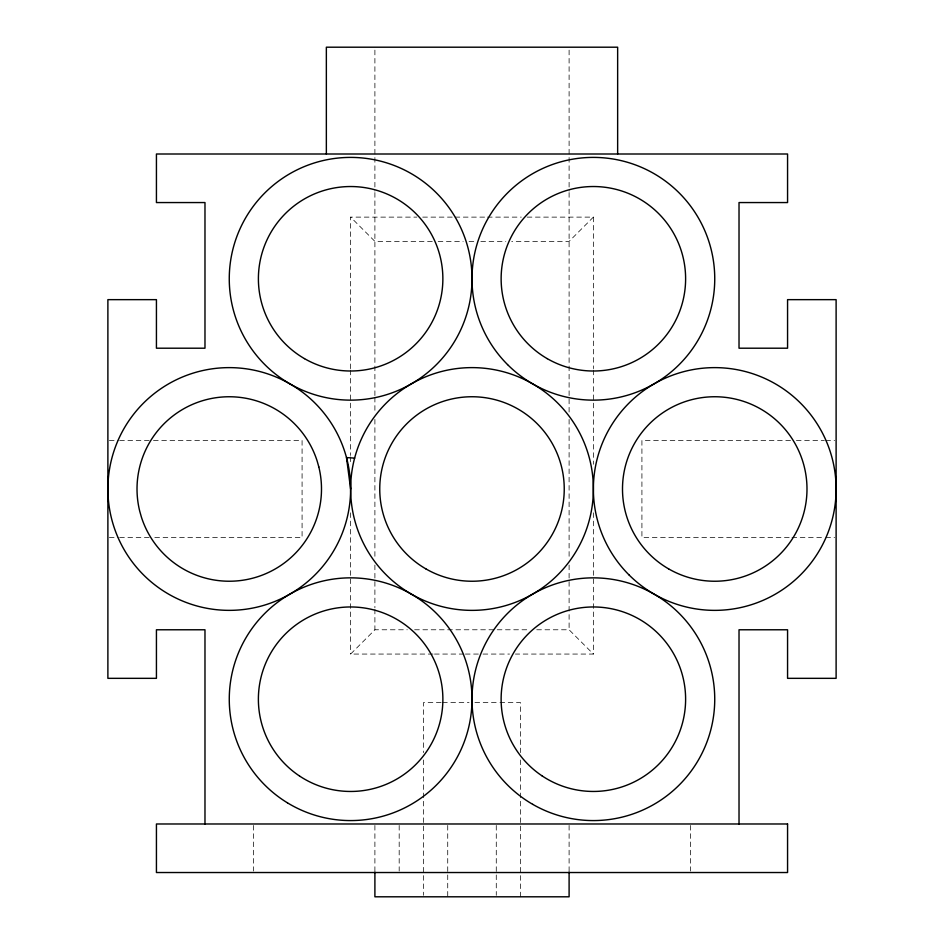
<?xml version="1.0" encoding="UTF-8"?>
<svg xmlns="http://www.w3.org/2000/svg" width="944" height="944" viewBox="0 0 944 944"><rect width="100%" height="100%" fill="white"/><g stroke="black" fill="none" stroke-linecap="round" stroke-linejoin="round"><path stroke-width="0.71" stroke-dasharray="4.72 3.54" d="M527.165 217.12L593.375 217.12L569.102 241.393L511.719 241.393M433.013 654.062L350.625 654.062L374.898 629.778L407.265 629.778M350.625 368.656L350.625 217.12L416.835 217.12M422.711 217.12L453.616 217.12M455.079 217.12L485.971 217.12M487.446 217.12L521.289 217.12M432.281 241.393L374.898 241.393L350.625 217.12M438.158 241.393L463.174 241.393M469.062 241.393L474.938 241.393M480.826 241.393L505.842 241.393M109.362 440.447L118.189 440.447M119.652 440.447L152.019 440.447M153.494 440.447L302.08 440.447L302.08 537.537L153.494 537.537M790.506 440.447L641.92 440.447L641.92 537.537L790.506 537.537M796.394 440.447L824.348 440.447M825.811 440.447L834.638 440.447M109.362 537.537L118.189 537.537M119.652 537.537L152.019 537.537M791.981 537.537L824.348 537.537M825.811 537.537L834.638 537.537M414.628 629.778L529.372 629.778M536.735 629.778L569.102 629.778L593.375 654.062L515.4 654.062M434.488 654.062L463.905 654.062M465.38 654.062L481.558 654.062M483.033 654.062L509.512 654.062M441.108 702.607L423.455 702.607L423.455 752.628M442.571 702.607L469.062 702.607M474.938 702.607L498.479 702.607M499.954 702.607L520.545 702.607L520.545 752.628M690.465 825.445L690.465 871.052M593.375 217.12L593.375 368.656M593.375 370.119L593.375 464.271M593.375 512.828L593.375 654.062M569.102 50.138L569.102 191.113M569.102 192.576L569.102 413.519M569.102 419.407L569.102 557.692M569.102 565.055L569.102 629.778M569.102 825.434L569.102 871.052M520.545 759.979L520.545 896.8M496.273 825.434L496.273 873.495M496.273 874.958L496.273 895.349M447.727 825.434L447.727 873.495M447.727 874.958L447.727 896.8M423.455 759.979L423.455 895.325M399.182 825.445L399.182 871.052M374.898 50.138L374.898 191.113M374.898 192.576L374.898 395.866M374.898 397.341L374.898 413.519M374.898 419.407L374.898 557.692M374.898 565.055L374.898 607.712M374.898 609.187L374.898 629.778M374.898 825.434L374.898 871.052M350.625 370.119L350.625 455.445M350.625 456.92L350.625 464.271M350.625 512.828L350.625 654.062M253.535 825.445L253.535 871.052"/><path stroke-width="1.42" d="M326.353 154.002L326.353 47.2L617.647 47.2L617.647 154.002M354.696 458.111L346.495 457.58L350.625 488.992A121.375 121.375 0 0 1 168.575 594.106A121.375 121.375 0 0 1 168.575 383.878A121.375 121.375 0 0 1 350.625 488.992M739.022 823.982L739.022 629.778L787.567 629.778L787.567 678.335L836.113 678.335L836.113 299.649L787.567 299.649L787.567 348.206L739.022 348.206L739.022 202.559L787.567 202.559L787.567 154.002L156.433 154.002L156.433 202.559L204.978 202.559L204.978 348.206L156.433 348.206L156.433 299.649L107.887 299.649L107.887 678.335L156.433 678.335L156.433 629.778L204.978 629.778L204.978 823.982M569.102 872.044L569.102 896.8L374.898 896.8L374.898 872.044M787.567 823.982L156.433 823.982L156.433 872.527L787.567 872.527L787.567 823.982M318.812 466.902L317.172 461.085A92.241 92.241 0 0 0 204.246 400.209A92.241 92.241 0 0 0 139.7 511.082L141.34 516.899A92.241 92.241 0 0 0 254.266 577.775A92.241 92.241 0 0 0 318.812 466.902M628.916 574.813A121.375 121.375 0 0 0 831.983 520.404A121.375 121.375 0 0 0 683.326 371.759A121.375 121.375 0 0 0 628.916 574.813M411.313 594.106A121.375 121.375 0 0 0 593.375 488.992A121.375 121.375 0 0 0 411.313 383.878A121.375 121.375 0 0 0 411.313 594.106M532.687 804.323A121.375 121.375 0 0 0 714.738 699.209A121.375 121.375 0 0 0 532.687 594.106A121.375 121.375 0 0 0 532.687 804.323M507.553 364.596A121.375 121.375 0 0 0 710.608 310.187A121.375 121.375 0 0 0 561.963 161.53A121.375 121.375 0 0 0 507.553 364.596M289.938 383.878A121.375 121.375 0 0 0 472 278.775A121.375 121.375 0 0 0 289.938 173.661A121.375 121.375 0 0 0 289.938 383.878M287.483 802.86A121.375 121.375 0 0 0 471.965 702.076A121.375 121.375 0 0 0 292.439 592.702A121.375 121.375 0 0 0 287.483 802.86M668.623 568.878A92.241 92.241 0 0 0 806.99 488.992A92.241 92.241 0 0 0 668.623 409.106A92.241 92.241 0 0 0 668.623 568.878M299.519 776.003A92.241 92.241 0 0 0 442.689 705.085A92.241 92.241 0 0 0 309.691 616.55A92.241 92.241 0 0 0 299.519 776.003M542.127 775.909A92.241 92.241 0 0 0 685.415 705.251A92.241 92.241 0 0 0 552.57 616.479A92.241 92.241 0 0 0 542.127 775.909M304.511 358.649A92.241 92.241 0 0 0 442.866 278.775A92.241 92.241 0 0 0 304.511 198.889A92.241 92.241 0 0 0 304.511 358.649M547.249 358.649A92.241 92.241 0 0 0 685.615 278.775A92.241 92.241 0 0 0 547.249 198.889A92.241 92.241 0 0 0 547.249 358.649M425.874 568.878A92.241 92.241 0 0 0 564.241 488.992A92.241 92.241 0 0 0 425.874 409.106A92.241 92.241 0 0 0 425.874 568.878"/></g></svg>
